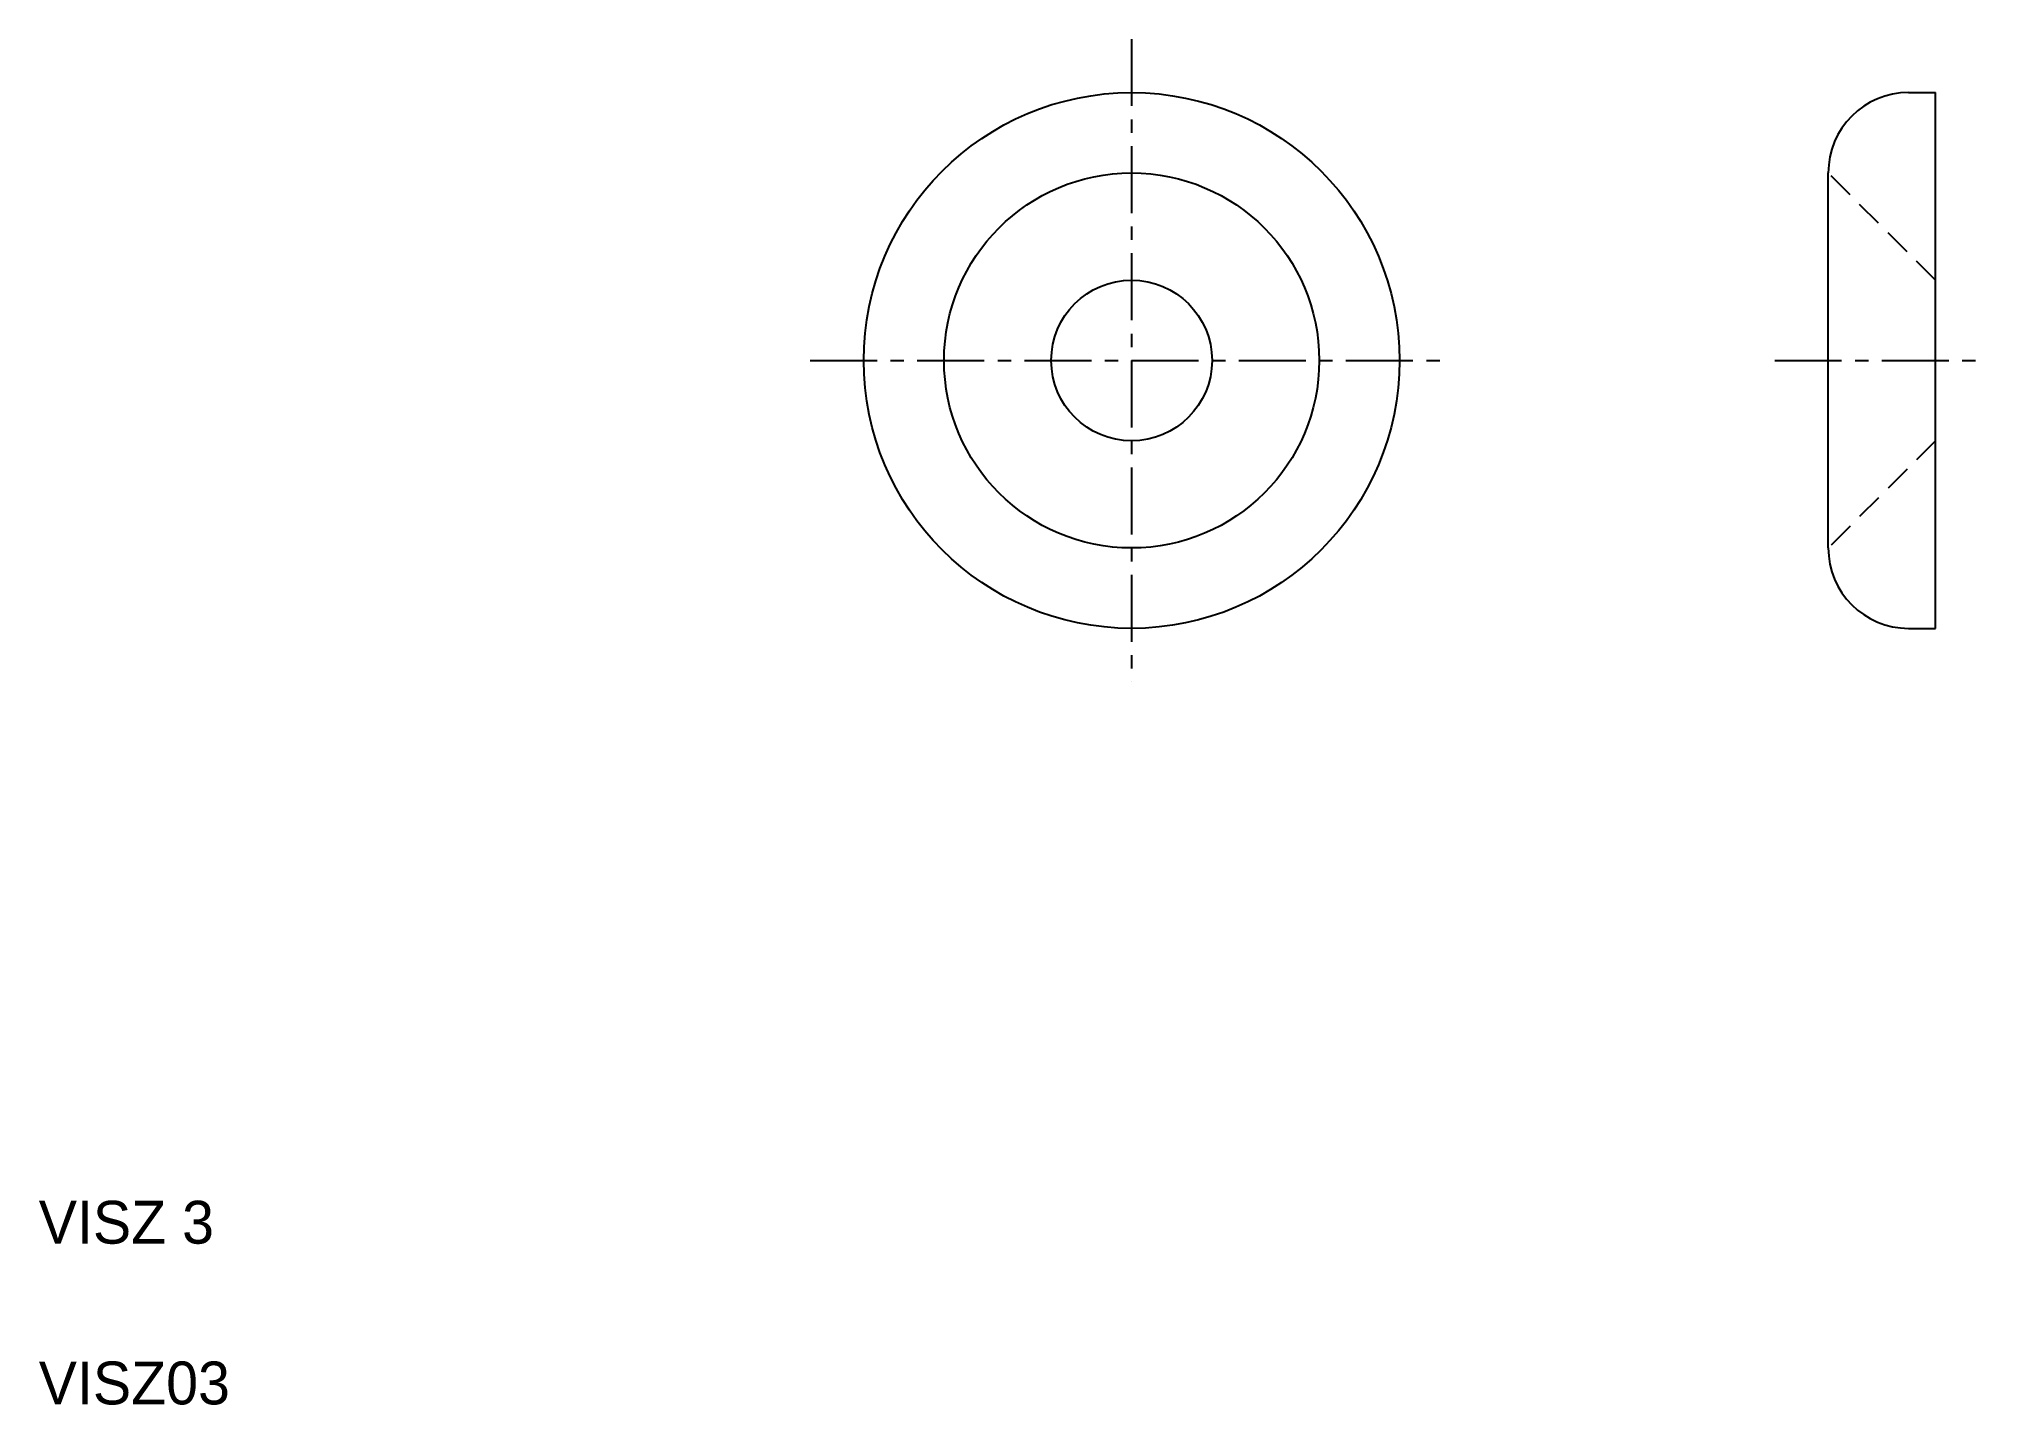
# Model space of a CAD drawing. Extents: x 2 to 38.4, y 2 to 27.5.
import ezdxf

# ---------------------------------------------------------------- set-up
doc = ezdxf.new("R2010")
doc.units = 0
doc.linetypes.add('CENTER', pattern=[2, 1.25, -0.25, 0.25, -0.25])
doc.linetypes.add('DASHED', pattern=[0.75, 0.5, -0.25])
doc.layers.get('0').update_dxf_attribs({"linetype": 'CONTINUOUS'})
doc.layers.add('CENTER', color=1, linetype='CENTER')

msp = doc.modelspace()

# ---------------------------------------------------------------- linework, layer by layer
at = {"color": 7, "linetype": 'CONTINUOUS'}
for p, q in [((36.895, 26.484), (37.395, 26.484)), ((37.395, 16.484), (37.395, 26.484)), ((35.395, 17.984), (35.395, 24.984)), ((35.395, 21.484), (35.395, 21.484)), ((35.395, 18.984), (35.395, 18.984)), ((36.895, 16.484), (37.395, 16.484))]:
    msp.add_line(p, q, dxfattribs=at)
at = {"color": 3, "linetype": 'DASHED'}
for p, q in [((37.395, 22.984), (35.395, 24.984)), ((37.395, 19.984), (35.395, 17.984))]:
    msp.add_line(p, q, dxfattribs=at)
at = {"color": 7, "linetype": 'CONTINUOUS'}
for radius in [5, 3.5, 1.5]:
    msp.add_circle((22.395, 21.484), radius, dxfattribs=at)
for centre, start, end in [((36.895, 24.984), 90, 180), ((36.895, 17.984), 180, 270)]:
    msp.add_arc(centre, 1.5, start, end, dxfattribs=at)
at = {"layer": 'CENTER', "color": 1, "linetype": 'CENTER'}
for p, q in [((22.395, 27.484), (22.395, 15.484)), ((16.395, 21.484), (28.395, 21.484)), ((34.395, 21.484), (38.395, 21.484))]:
    msp.add_line(p, q, dxfattribs=at)

# ---------------------------------------------------------------- texts
at = {"color": 7, "linetype": 'CONTINUOUS'}
for s, p in [('VISZ 3', (2, 5)), ('VISZ03', (2, 2))]:
    msp.add_text(s, height=0.8, dxfattribs=at).set_placement(p)

doc.saveas('drawing.dxf')
